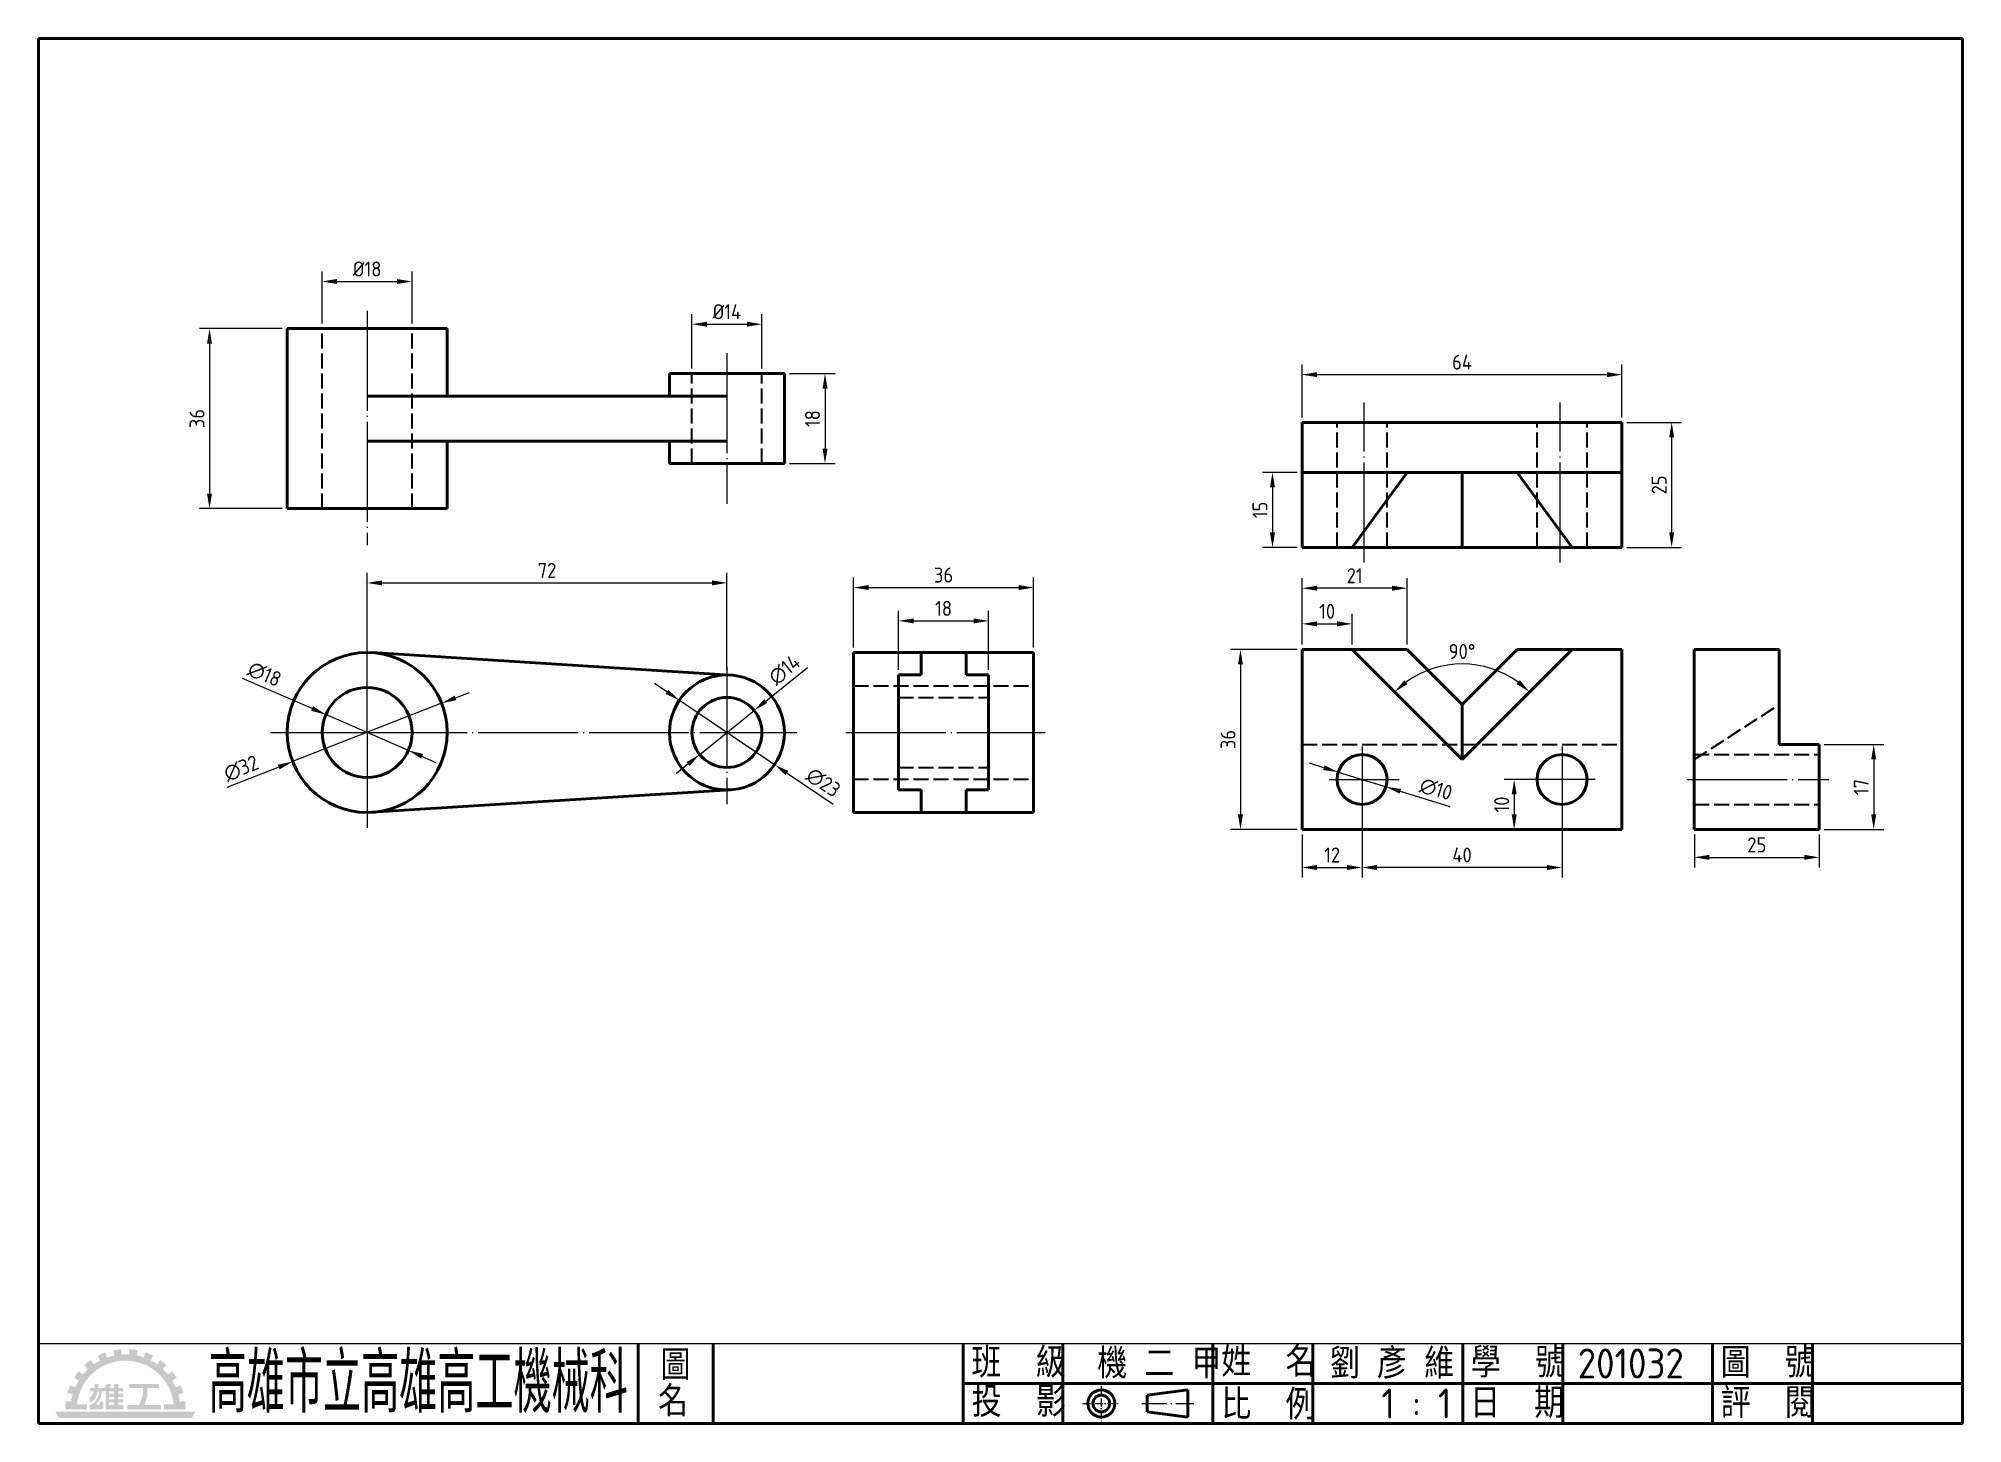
# Model space of a CAD drawing. Extents: x 25 to 410, y 10 to 287.
import ezdxf
from ezdxf.enums import TextEntityAlignment as Align

# ---------------------------------------------------------------- set-up
doc = ezdxf.new("R2010")
doc.units = 0
doc.header["$PDMODE"] = 3
for name, pattern in [('中心線', [22.2, 20, -1, 0.2, -1]), ('中心線5', [6.8, 5, -0.8, 0.2, -0.8]), ('中心線5偏位', [5.1, 2, -0.5, 0.1, -0.5, 2]), ('虛線', [4, 3, -1])]:
    doc.linetypes.add(name, pattern=pattern)
doc.layers.get('0').update_dxf_attribs({"linetype": 'CONTINUOUS'})
doc.layers.get('Defpoints').update_dxf_attribs({"linetype": 'CONTINUOUS'})
for name, color, linetype, lineweight in [('中心線層', 2, '中心線', 18), ('尺度線層', 3, 'CONTINUOUS', 18), ('文字層', 6, 'CONTINUOUS', 18), ('虛線層', 6, '虛線', 35), ('輪廓線層', 7, 'CONTINUOUS', 50)]:
    doc.layers.add(name, color=color, linetype=linetype, lineweight=lineweight)
doc.styles.add('CNS', font='isocp.shx', dxfattribs={"bigfont": 'chineset.shx'})
doc.dimstyles.new('CNS', dxfattribs={"dimscale": 0, "dimtxt": 3, "dimasz": 3, "dimexe": 2, "dimexo": 1, "dimgap": 1, "dimtad": 1, "dimdsep": 46, "dimtxsty": 'CNS', "dimcen": 0, "dimclrt": 1, "dimadec": 0, "dimazin": 0, "dimtfac": 1, "dimtmove": 0, "dimatfit": 3, "dimfxl": 1, "dimtolj": 1, "dimtzin": 0, "dimarcsym": 0})
doc.dimstyles.new('CNS$3', dxfattribs={"dimscale": 0, "dimtxt": 3, "dimasz": 3, "dimexe": 2, "dimexo": 1, "dimgap": 1, "dimtad": 1, "dimdsep": 46, "dimtxsty": 'CNS', "dimcen": 0, "dimclrt": 1, "dimadec": 0, "dimazin": 0, "dimtfac": 1, "dimtmove": 0, "dimatfit": 0, "dimfxl": 1, "dimtolj": 1, "dimtzin": 0, "dimarcsym": 0})

# ---------------------------------------------------------------- blocks, each defined once
blk = doc.blocks.new('*D0')
at = {"layer": 'Defpoints', "color": 0}
for p in [(162.76, 178.12), (90.76, 164.21), (162.76, 159.71)]:
    blk.add_point(p, dxfattribs=at)
at = {"layer": '尺度線層', "color": 0, "lineweight": -2}
for p, q in [((90.76, 165.21), (90.76, 180.12)), ((93.76, 178.12), (159.76, 178.12)), ((162.76, 160.71), (162.76, 180.12))]:
    blk.add_line(p, q, dxfattribs=at)
at = {"layer": '尺度線層', "color": 0}
for points in [[(93.76, 178.62), (93.76, 177.62), (90.76, 178.12)], [(159.76, 178.62), (159.76, 177.62), (162.76, 178.12)]]:
    blk.add_solid(points, dxfattribs=at)
at = {"layer": '尺度線層', "color": 1, "insert": (126.76, 180.62), "char_height": 3, "attachment_point": 5, "style": 'CNS'}
blk.add_mtext('\\A1;72', dxfattribs=at)
blk = doc.blocks.new('*D1')
at = {"layer": 'Defpoints', "color": 0}
for p in [(82.51, 151.79), (99.02, 144.62)]:
    blk.add_point(p, dxfattribs=at)
at = {"layer": '尺度線層', "color": 0, "lineweight": -2}
for p, q in [((79.76, 152.99), (65.85, 159.03)), ((99.02, 144.62), (82.51, 151.79)), ((101.77, 143.43), (104.52, 142.23))]:
    blk.add_line(p, q, dxfattribs=at)
at = {"layer": '尺度線層', "color": 0}
for points in [[(79.96, 153.45), (79.56, 152.53), (82.51, 151.79)], [(101.97, 143.89), (101.57, 142.97), (99.02, 144.62)]]:
    blk.add_solid(points, dxfattribs=at)
at = {"layer": '尺度線層', "color": 1, "insert": (70.24, 159.85), "char_height": 3, "attachment_point": 5, "rotation": 336.526, "style": 'CNS'}
blk.add_mtext('\\A1;∅18', dxfattribs=at)
blk = doc.blocks.new('*D2')
at = {"layer": 'Defpoints', "color": 0}
for p in [(105.66, 154.04), (75.86, 142.38)]:
    blk.add_point(p, dxfattribs=at)
at = {"layer": '尺度線層', "color": 0, "lineweight": -2}
for p, q in [((105.66, 154.04), (75.86, 142.38)), ((108.46, 155.13), (111.25, 156.23)), ((73.07, 141.28), (62.66, 137.21))]:
    blk.add_line(p, q, dxfattribs=at)
at = {"layer": '尺度線層', "color": 0}
for points in [[(108.27, 155.6), (108.64, 154.67), (105.66, 154.04)], [(72.89, 141.75), (73.25, 140.82), (75.86, 142.38)]]:
    blk.add_solid(points, dxfattribs=at)
at = {"layer": '尺度線層', "color": 1, "insert": (65.56, 141.03), "char_height": 3, "attachment_point": 5, "rotation": 21.3795, "style": 'CNS'}
blk.add_mtext('\\A1;∅32', dxfattribs=at)
blk = doc.blocks.new('*D3')
at = {"layer": 'Defpoints', "color": 0}
for p in [(168.21, 152.61), (157.32, 143.81)]:
    blk.add_point(p, dxfattribs=at)
at = {"layer": '尺度線層', "color": 0, "lineweight": -2}
for p, q in [((170.54, 154.5), (178.86, 161.23)), ((157.32, 143.81), (168.21, 152.61)), ((154.99, 141.92), (152.66, 140.03))]:
    blk.add_line(p, q, dxfattribs=at)
at = {"layer": '尺度線層', "color": 0}
for points in [[(170.22, 154.89), (170.85, 154.11), (168.21, 152.61)], [(154.68, 142.31), (155.3, 141.53), (157.32, 143.81)]]:
    blk.add_solid(points, dxfattribs=at)
at = {"layer": '尺度線層', "color": 1, "insert": (174.29, 160.75), "char_height": 3, "attachment_point": 5, "rotation": 38.977, "style": 'CNS'}
blk.add_mtext('\\A1;∅14', dxfattribs=at)
blk = doc.blocks.new('*D4')
at = {"layer": 'Defpoints', "color": 0}
for p in [(153.24, 154.65), (172.29, 141.77)]:
    blk.add_point(p, dxfattribs=at)
at = {"layer": '尺度線層', "color": 0, "lineweight": -2}
for p, q in [((150.75, 156.33), (148.27, 158.01)), ((153.24, 154.65), (172.29, 141.77)), ((174.78, 140.09), (183.99, 133.86))]:
    blk.add_line(p, q, dxfattribs=at)
at = {"layer": '尺度線層', "color": 0}
for points in [[(151.03, 156.74), (150.47, 155.92), (153.24, 154.65)], [(175.06, 140.5), (174.5, 139.67), (172.29, 141.77)]]:
    blk.add_solid(points, dxfattribs=at)
at = {"layer": '尺度線層', "color": 1, "insert": (182.03, 138.2), "char_height": 3, "attachment_point": 5, "rotation": 325.9375, "style": 'CNS'}
blk.add_mtext('\\A1;∅23', dxfattribs=at)
blk = doc.blocks.new('*D5')
at = {"layer": 'Defpoints', "color": 0}
for p in [(74.76, 228.98), (59.22, 192.98), (74.76, 192.98)]:
    blk.add_point(p, dxfattribs=at)
at = {"layer": '尺度線層', "color": 0, "lineweight": -2}
for p, q in [((73.76, 228.98), (57.22, 228.98)), ((59.22, 225.98), (59.22, 195.98)), ((73.76, 192.98), (57.22, 192.98))]:
    blk.add_line(p, q, dxfattribs=at)
at = {"layer": '尺度線層', "color": 0}
for points in [[(58.72, 225.98), (59.72, 225.98), (59.22, 228.98)], [(58.72, 195.98), (59.72, 195.98), (59.22, 192.98)]]:
    blk.add_solid(points, dxfattribs=at)
at = {"layer": '尺度線層', "color": 1, "insert": (56.72, 210.98), "char_height": 3, "attachment_point": 5, "rotation": 90, "style": 'CNS'}
blk.add_mtext('\\A1;36', dxfattribs=at)
blk = doc.blocks.new('*D6')
at = {"layer": 'Defpoints', "color": 0}
for p in [(174.26, 219.98), (174.26, 201.98), (182.39, 201.98)]:
    blk.add_point(p, dxfattribs=at)
at = {"layer": '尺度線層', "color": 0, "lineweight": -2}
for p, q in [((175.26, 219.98), (184.39, 219.98)), ((182.39, 216.98), (182.39, 204.98)), ((175.26, 201.98), (184.39, 201.98))]:
    blk.add_line(p, q, dxfattribs=at)
at = {"layer": '尺度線層', "color": 0}
for points in [[(181.89, 216.98), (182.89, 216.98), (182.39, 219.98)], [(181.89, 204.98), (182.89, 204.98), (182.39, 201.98)]]:
    blk.add_solid(points, dxfattribs=at)
at = {"layer": '尺度線層', "color": 1, "insert": (179.89, 210.98), "char_height": 3, "attachment_point": 5, "rotation": 90, "style": 'CNS'}
blk.add_mtext('\\A1;18', dxfattribs=at)
blk = doc.blocks.new('*D7')
at = {"layer": 'Defpoints', "color": 0}
for p in [(99.76, 238.4), (81.76, 228.98), (99.76, 228.98)]:
    blk.add_point(p, dxfattribs=at)
at = {"layer": '尺度線層', "color": 0, "lineweight": -2}
for p, q in [((81.76, 229.98), (81.76, 240.4)), ((99.76, 229.98), (99.76, 240.4)), ((84.76, 238.4), (96.76, 238.4))]:
    blk.add_line(p, q, dxfattribs=at)
at = {"layer": '尺度線層', "color": 0}
for points in [[(84.76, 238.9), (84.76, 237.9), (81.76, 238.4)], [(96.76, 238.9), (96.76, 237.9), (99.76, 238.4)]]:
    blk.add_solid(points, dxfattribs=at)
at = {"layer": '尺度線層', "color": 1, "insert": (90.76, 240.9), "char_height": 3, "attachment_point": 5, "style": 'CNS'}
blk.add_mtext('\\A1;%%C18', dxfattribs=at)
blk = doc.blocks.new('*D8')
at = {"layer": 'Defpoints', "color": 0}
for p in [(169.76, 229.86), (155.76, 219.98), (169.76, 219.98)]:
    blk.add_point(p, dxfattribs=at)
at = {"layer": '尺度線層', "color": 0, "lineweight": -2}
for p, q in [((155.76, 220.98), (155.76, 231.86)), ((169.76, 220.98), (169.76, 231.86)), ((158.76, 229.86), (166.76, 229.86))]:
    blk.add_line(p, q, dxfattribs=at)
at = {"layer": '尺度線層', "color": 0}
for points in [[(158.76, 230.36), (158.76, 229.36), (155.76, 229.86)], [(166.76, 230.36), (166.76, 229.36), (169.76, 229.86)]]:
    blk.add_solid(points, dxfattribs=at)
at = {"layer": '尺度線層', "color": 1, "insert": (162.76, 232.36), "char_height": 3, "attachment_point": 5, "style": 'CNS'}
blk.add_mtext('\\A1;%%C14', dxfattribs=at)
blk = doc.blocks.new('*D9')
at = {"layer": 'Defpoints', "color": 0}
for p in [(224.11, 177.19), (188.11, 164.21), (224.11, 164.21)]:
    blk.add_point(p, dxfattribs=at)
at = {"layer": '尺度線層', "color": 0, "lineweight": -2}
for p, q in [((188.11, 165.21), (188.11, 179.19)), ((191.11, 177.19), (221.11, 177.19)), ((224.11, 165.21), (224.11, 179.19))]:
    blk.add_line(p, q, dxfattribs=at)
at = {"layer": '尺度線層', "color": 0}
for points in [[(191.11, 177.69), (191.11, 176.69), (188.11, 177.19)], [(221.11, 177.69), (221.11, 176.69), (224.11, 177.19)]]:
    blk.add_solid(points, dxfattribs=at)
at = {"layer": '尺度線層', "color": 1, "insert": (206.11, 179.69), "char_height": 3, "attachment_point": 5, "style": 'CNS'}
blk.add_mtext('\\A1;36', dxfattribs=at)
blk = doc.blocks.new('*D10')
at = {"layer": 'Defpoints', "color": 0}
for p in [(215.11, 170.52), (197.11, 159.71), (215.11, 159.71)]:
    blk.add_point(p, dxfattribs=at)
at = {"layer": '尺度線層', "color": 0, "lineweight": -2}
for p, q in [((197.11, 160.71), (197.11, 172.52)), ((200.11, 170.52), (212.11, 170.52)), ((215.11, 160.71), (215.11, 172.52))]:
    blk.add_line(p, q, dxfattribs=at)
at = {"layer": '尺度線層', "color": 0}
for points in [[(200.11, 171.02), (200.11, 170.02), (197.11, 170.52)], [(212.11, 171.02), (212.11, 170.02), (215.11, 170.52)]]:
    blk.add_solid(points, dxfattribs=at)
at = {"layer": '尺度線層', "color": 1, "insert": (206.11, 173.02), "char_height": 3, "attachment_point": 5, "style": 'CNS'}
blk.add_mtext('\\A1;18', dxfattribs=at)
blk = doc.blocks.new('*D11')
at = {"layer": 'Defpoints', "color": 0}
for p in [(356.34, 128.8), (381.34, 128.8), (381.34, 123.23)]:
    blk.add_point(p, dxfattribs=at)
at = {"layer": '尺度線層', "color": 0, "lineweight": -2}
for p, q in [((356.34, 127.8), (356.34, 121.23)), ((381.34, 127.8), (381.34, 121.23)), ((359.34, 123.23), (378.34, 123.23))]:
    blk.add_line(p, q, dxfattribs=at)
at = {"layer": '尺度線層', "color": 0}
for points in [[(359.34, 123.73), (359.34, 122.73), (356.34, 123.23)], [(378.34, 123.73), (378.34, 122.73), (381.34, 123.23)]]:
    blk.add_solid(points, dxfattribs=at)
at = {"layer": '尺度線層', "color": 1, "insert": (368.84, 125.73), "char_height": 3, "attachment_point": 5, "style": 'CNS'}
blk.add_mtext('\\A1;25', dxfattribs=at)
blk = doc.blocks.new('*D12')
at = {"layer": 'Defpoints', "color": 0}
for p in [(381.34, 145.8), (381.34, 128.8), (392.23, 128.8)]:
    blk.add_point(p, dxfattribs=at)
at = {"layer": '尺度線層', "color": 0, "lineweight": -2}
for p, q in [((382.34, 145.8), (394.23, 145.8)), ((392.23, 142.8), (392.23, 131.8)), ((382.34, 128.8), (394.23, 128.8))]:
    blk.add_line(p, q, dxfattribs=at)
at = {"layer": '尺度線層', "color": 0}
for points in [[(391.73, 142.8), (392.73, 142.8), (392.23, 145.8)], [(391.73, 131.8), (392.73, 131.8), (392.23, 128.8)]]:
    blk.add_solid(points, dxfattribs=at)
at = {"layer": '尺度線層', "color": 1, "insert": (389.73, 137.3), "char_height": 3, "attachment_point": 5, "rotation": 90, "style": 'CNS'}
blk.add_mtext('\\A1;17', dxfattribs=at)
blk = doc.blocks.new('*D14')
at = {"layer": 'Defpoints', "color": 0}
for p in [(285.08, 140.28), (294.64, 137.33)]:
    blk.add_point(p, dxfattribs=at)
at = {"layer": '尺度線層', "color": 0, "lineweight": -2}
for p, q in [((282.22, 141.16), (279.35, 142.04)), ((285.08, 140.28), (294.64, 137.33)), ((297.5, 136.44), (307.44, 133.37))]:
    blk.add_line(p, q, dxfattribs=at)
at = {"layer": '尺度線層', "color": 0}
for points in [[(282.36, 141.64), (282.07, 140.68), (285.08, 140.28)], [(297.65, 136.92), (297.36, 135.96), (294.64, 137.33)]]:
    blk.add_solid(points, dxfattribs=at)
at = {"layer": '尺度線層', "color": 1, "insert": (304.64, 136.85), "char_height": 3, "attachment_point": 5, "rotation": 342.8504, "style": 'CNS'}
blk.add_mtext('\\A1;∅10', dxfattribs=at)
blk = doc.blocks.new('*D16')
at = {"layer": 'Defpoints', "color": 0}
for p in [(287.86, 169.93), (277.86, 164.8), (287.86, 164.8)]:
    blk.add_point(p, dxfattribs=at)
at = {"layer": '尺度線層', "color": 0, "lineweight": -2}
for p, q in [((277.86, 165.8), (277.86, 171.93)), ((280.86, 169.93), (284.86, 169.93)), ((287.86, 165.8), (287.86, 171.93))]:
    blk.add_line(p, q, dxfattribs=at)
at = {"layer": '尺度線層', "color": 0}
for points in [[(280.86, 170.43), (280.86, 169.43), (277.86, 169.93)], [(284.86, 170.43), (284.86, 169.43), (287.86, 169.93)]]:
    blk.add_solid(points, dxfattribs=at)
at = {"layer": '尺度線層', "color": 1, "insert": (282.86, 172.43), "char_height": 3, "attachment_point": 5, "style": 'CNS'}
blk.add_mtext('\\A1;10', dxfattribs=at)
blk = doc.blocks.new('*D17')
at = {"layer": 'Defpoints', "color": 0}
for p in [(277.86, 177.06), (277.86, 164.8), (298.86, 164.8)]:
    blk.add_point(p, dxfattribs=at)
at = {"layer": '尺度線層', "color": 0, "lineweight": -2}
for p, q in [((277.86, 165.8), (277.86, 179.06)), ((298.86, 165.8), (298.86, 179.06)), ((295.86, 177.06), (280.86, 177.06))]:
    blk.add_line(p, q, dxfattribs=at)
at = {"layer": '尺度線層', "color": 0}
for points in [[(280.86, 177.56), (280.86, 176.56), (277.86, 177.06)], [(295.86, 177.56), (295.86, 176.56), (298.86, 177.06)]]:
    blk.add_solid(points, dxfattribs=at)
at = {"layer": '尺度線層', "color": 1, "insert": (288.36, 179.56), "char_height": 3, "attachment_point": 5, "style": 'CNS'}
blk.add_mtext('\\A1;21', dxfattribs=at)
blk = doc.blocks.new('*D18')
at = {"layer": 'Defpoints', "color": 0}
for p in [(277.86, 164.8), (265.52, 128.8), (277.86, 128.8)]:
    blk.add_point(p, dxfattribs=at)
at = {"layer": '尺度線層', "color": 0, "lineweight": -2}
for p, q in [((276.86, 164.8), (263.52, 164.8)), ((265.52, 161.8), (265.52, 131.8)), ((276.86, 128.8), (263.52, 128.8))]:
    blk.add_line(p, q, dxfattribs=at)
at = {"layer": '尺度線層', "color": 0}
for points in [[(265.02, 161.8), (266.02, 161.8), (265.52, 164.8)], [(265.02, 131.8), (266.02, 131.8), (265.52, 128.8)]]:
    blk.add_solid(points, dxfattribs=at)
at = {"layer": '尺度線層', "color": 1, "insert": (263.02, 146.8), "char_height": 3, "attachment_point": 5, "rotation": 90, "style": 'CNS'}
blk.add_mtext('\\A1;36', dxfattribs=at)
blk = doc.blocks.new('*D19')
at = {"layer": 'Defpoints', "color": 0}
for p in [(277.86, 200.21), (271.92, 185.21), (277.86, 185.21)]:
    blk.add_point(p, dxfattribs=at)
at = {"layer": '尺度線層', "color": 0, "lineweight": -2}
for p, q in [((276.86, 200.21), (269.92, 200.21)), ((271.92, 197.21), (271.92, 188.21)), ((276.86, 185.21), (269.92, 185.21))]:
    blk.add_line(p, q, dxfattribs=at)
at = {"layer": '尺度線層', "color": 0}
for points in [[(271.42, 197.21), (272.42, 197.21), (271.92, 200.21)], [(271.42, 188.21), (272.42, 188.21), (271.92, 185.21)]]:
    blk.add_solid(points, dxfattribs=at)
at = {"layer": '尺度線層', "color": 1, "insert": (269.42, 192.71), "char_height": 3, "attachment_point": 5, "rotation": 90, "style": 'CNS'}
blk.add_mtext('\\A1;15', dxfattribs=at)
blk = doc.blocks.new('*D22')
at = {"layer": 'Defpoints', "color": 0}
for p in [(341.86, 210.21), (341.86, 185.21), (351.8, 185.21)]:
    blk.add_point(p, dxfattribs=at)
at = {"layer": '尺度線層', "color": 0, "lineweight": -2}
for p, q in [((342.86, 210.21), (353.8, 210.21)), ((351.8, 207.21), (351.8, 188.21)), ((342.86, 185.21), (353.8, 185.21))]:
    blk.add_line(p, q, dxfattribs=at)
at = {"layer": '尺度線層', "color": 0}
for points in [[(351.3, 207.21), (352.3, 207.21), (351.8, 210.21)], [(351.3, 188.21), (352.3, 188.21), (351.8, 185.21)]]:
    blk.add_solid(points, dxfattribs=at)
at = {"layer": '尺度線層', "color": 1, "insert": (349.3, 197.71), "char_height": 3, "attachment_point": 5, "rotation": 90, "style": 'CNS'}
blk.add_mtext('\\A1;25', dxfattribs=at)
blk = doc.blocks.new('*D23')
at = {"layer": 'Defpoints', "color": 0}
for p in [(341.86, 219.77), (277.86, 210.21), (341.86, 210.21)]:
    blk.add_point(p, dxfattribs=at)
at = {"layer": '尺度線層', "color": 0, "lineweight": -2}
for p, q in [((277.86, 211.21), (277.86, 221.77)), ((280.86, 219.77), (338.86, 219.77)), ((341.86, 211.21), (341.86, 221.77))]:
    blk.add_line(p, q, dxfattribs=at)
at = {"layer": '尺度線層', "color": 0}
for points in [[(280.86, 220.27), (280.86, 219.27), (277.86, 219.77)], [(338.86, 220.27), (338.86, 219.27), (341.86, 219.77)]]:
    blk.add_solid(points, dxfattribs=at)
at = {"layer": '尺度線層', "color": 1, "insert": (309.86, 222.27), "char_height": 3, "attachment_point": 5, "style": 'CNS'}
blk.add_mtext('\\A1;64', dxfattribs=at)
blk = doc.blocks.new('*D24')
at = {"layer": 'Defpoints', "color": 0}
for p in [(289.86, 133.8), (277.86, 128.8), (289.86, 121.2)]:
    blk.add_point(p, dxfattribs=at)
at = {"layer": '尺度線層', "color": 0, "lineweight": -2}
for p, q in [((289.86, 132.8), (289.86, 119.2)), ((277.86, 127.8), (277.86, 119.2)), ((280.86, 121.2), (286.86, 121.2))]:
    blk.add_line(p, q, dxfattribs=at)
at = {"layer": '尺度線層', "color": 0}
for points in [[(280.86, 121.7), (280.86, 120.7), (277.86, 121.2)], [(286.86, 121.7), (286.86, 120.7), (289.86, 121.2)]]:
    blk.add_solid(points, dxfattribs=at)
at = {"layer": '尺度線層', "color": 1, "insert": (283.86, 123.7), "char_height": 3, "attachment_point": 5, "style": 'CNS'}
blk.add_mtext('\\A1;12', dxfattribs=at)
blk = doc.blocks.new('*D25')
at = {"layer": 'Defpoints', "color": 0}
for p in [(289.86, 133.8), (329.86, 133.8), (289.86, 121.2)]:
    blk.add_point(p, dxfattribs=at)
at = {"layer": '尺度線層', "color": 0, "lineweight": -2}
for p, q in [((289.86, 132.8), (289.86, 119.2)), ((329.86, 132.8), (329.86, 119.2)), ((326.86, 121.2), (292.86, 121.2))]:
    blk.add_line(p, q, dxfattribs=at)
at = {"layer": '尺度線層', "color": 0}
for points in [[(292.86, 121.7), (292.86, 120.7), (289.86, 121.2)], [(326.86, 121.7), (326.86, 120.7), (329.86, 121.2)]]:
    blk.add_solid(points, dxfattribs=at)
at = {"layer": '尺度線層', "color": 1, "insert": (309.86, 123.7), "char_height": 3, "attachment_point": 5, "style": 'CNS'}
blk.add_mtext('\\A1;40', dxfattribs=at)
blk = doc.blocks.new('*D26')
at = {"layer": 'Defpoints', "color": 0}
for p in [(324.86, 138.8), (320.29, 128.8), (329.86, 128.8)]:
    blk.add_point(p, dxfattribs=at)
at = {"layer": '尺度線層', "color": 0, "lineweight": -2}
for p, q in [((323.86, 138.8), (318.29, 138.8)), ((320.29, 135.8), (320.29, 131.8)), ((328.86, 128.8), (318.29, 128.8))]:
    blk.add_line(p, q, dxfattribs=at)
at = {"layer": '尺度線層', "color": 0}
for points in [[(319.79, 135.8), (320.79, 135.8), (320.29, 138.8)], [(319.79, 131.8), (320.79, 131.8), (320.29, 128.8)]]:
    blk.add_solid(points, dxfattribs=at)
at = {"layer": '尺度線層', "color": 1, "insert": (317.79, 133.8), "char_height": 3, "attachment_point": 5, "rotation": 90, "style": 'CNS'}
blk.add_mtext('\\A1;10', dxfattribs=at)
blk = doc.blocks.new('*D27')
at = {"layer": 'Defpoints', "color": 0}
for p in [(287.86, 164.8), (331.86, 164.8), (314.81, 161.26), (309.86, 142.8), (309.86, 142.8)]:
    blk.add_point(p, dxfattribs=at)
at = {"layer": '尺度線層', "color": 0, "lineweight": -2}
blk.add_arc((309.86, 142.8), 19.11, 54.004, 125.996, dxfattribs=at)
at = {"layer": '尺度線層', "color": 0}
for points in [[(298.95, 157.88), (298.3, 158.64), (296.35, 156.31)], [(321.42, 158.64), (320.77, 157.88), (323.37, 156.31)]]:
    blk.add_solid(points, dxfattribs=at)
at = {"layer": '尺度線層', "color": 1, "insert": (309.86, 164.41), "char_height": 3, "attachment_point": 5, "style": 'CNS'}
blk.add_mtext('\\A1;90°', dxfattribs=at)

msp = doc.modelspace()

# ---------------------------------------------------------------- hatches: boundary and pattern name
at = {"layer": '文字層'}
h = msp.add_hatch(color=256, dxfattribs=at)
h.paths.add_polyline_path([(47.444, 22.616), (47.93, 23.553, 0.034161), (46.423, 24.208), (46.069, 23.213, 0.034161), (44.626, 23.617), (44.841, 24.651, 0.034161), (43.213, 24.875), (43.141, 23.821, 0.034161), (41.642, 23.821), (41.57, 24.875, 0.034161), (39.942, 24.651), (40.157, 23.617, 0.034161), (38.714, 23.213), (38.36, 24.208, 0.034161), (36.853, 23.553), (37.339, 22.616, 0.034161), (36.058, 21.837), (35.449, 22.699, 0.034161), (34.174, 21.663), (34.895, 20.891, 0.034161), (33.872, 19.795), (33.053, 20.462, 0.034161), (32.105, 19.119), (33.008, 18.571, 0.034161), (32.318, 17.24), (31.35, 17.661, 0.034161), (30.799, 16.112), (31.816, 15.827, 0.034161), (31.511, 14.36), (30.465, 14.504, 0.034161), (30.353, 12.864), (32.676, 12.864), (34.725, 12.864), (34.725, 13.815), (32.723, 13.815, -0.906522), (52.06, 13.815), (50.058, 13.815), (50.058, 12.864), (52.107, 12.864), (54.43, 12.864, 0.034161), (54.318, 14.504), (53.271, 14.36, 0.034161), (52.966, 15.827), (53.983, 16.112, 0.034161), (53.433, 17.661), (52.465, 17.24, 0.034161), (51.775, 18.571), (52.677, 19.119, 0.034161), (51.73, 20.462), (50.911, 19.795, 0.034161), (49.887, 20.891), (50.608, 21.663, 0.034161), (49.334, 22.699), (48.725, 21.837, 0.034161)])
h.paths.add_polyline_path([(56.436, 12.4), (28.347, 12.4), (29.086, 11.133), (55.697, 11.133)])
h.paths.add_polyline_path([(46.772, 16.976, -0.4324623), (46.877, 17.088), (49.129, 17.088), (49.129, 17.933), (43.173, 17.933), (43.173, 17.088), (45.816, 17.088, -0.4062896), (45.922, 16.986, -0.1355675), (45.125, 13.763, -0.2710986), (45.033, 13.709), (42.771, 13.709), (42.771, 12.864), (49.53, 12.864), (49.53, 13.709), (46.349, 13.709, -0.534383), (46.251, 13.855, 0.1140408)], flags=17)
edge = h.paths.add_edge_path(flags=17)
edge.add_line((42.011, 17.088), (40.955, 17.088))
edge.add_line((40.955, 17.088), (40.955, 17.933))
edge.add_line((40.955, 17.933), (40.11, 17.933))
edge.add_line((40.11, 17.933), (40.11, 17.088))
edge.add_line((40.11, 17.088), (39.187, 17.088))
edge.add_arc((36.665, 18.427), 2.855, 332.04919, 350.04876)
edge.add_line((39.477, 17.933), (38.632, 17.933))
edge.add_arc((37.652, 17.916), 0.98, -69.28167, 0.98538, ccw=False)
edge.add_line((37.999, 17), (37.998, 17.088))
edge.add_line((37.998, 17.088), (36.943, 17.088))
edge.add_spline(control_points=[(36.943, 17.088), (36.943, 17.089), (36.958, 17.371), (36.968, 17.652), (36.971, 17.933)], knot_values=[0, 0, 0, 0, 0.0095957, 4.0021691, 4.0021691, 4.0021691, 4.0021691], degree=3, periodic=0)
edge.add_line((36.971, 17.933), (36.204, 17.933))
edge.add_spline(control_points=[(36.204, 17.933), (36.213, 17.666), (36.243, 17.394), (36.228, 17.128)], knot_values=[0, 0, 0, 0, 3.8001495, 3.8001495, 3.8001495, 3.8001495], degree=3, periodic=0)
edge.add_arc((36.185, 17.131), 0.0422, -90, 0.98697, ccw=False)
edge.add_line((36.185, 17.088), (35.253, 17.088))
edge.add_line((35.253, 17.088), (35.253, 16.408))
edge.add_line((35.253, 16.408), (36.057, 16.408))
edge.add_spline(control_points=[(36.057, 16.408), (36.078, 16.332), (35.96, 16.031), (35.732, 15.602), (35.417, 15.324), (35.253, 15.249)], knot_values=[7.3300886, 7.3300886, 7.3300886, 7.3300886, 8.5708359, 11.5701734, 14.1242576, 14.1242576, 14.1242576, 14.1242576], degree=3, periodic=0)
edge.add_line((35.253, 15.249), (35.253, 14.178))
edge.add_spline(control_points=[(35.253, 14.178), (35.487, 14.263), (36.028, 14.577), (36.54, 15.345), (36.803, 16.009), (36.869, 16.352), (36.878, 16.408)], knot_values=[7.2349194, 7.2349194, 7.2349194, 7.2349194, 10.7683339, 15.8632474, 20.0182649, 20.8272028, 20.8272028, 20.8272028, 20.8272028], degree=3, periodic=0)
edge.add_line((36.878, 16.408), (37.154, 16.394))
edge.add_spline(control_points=[(37.154, 16.394), (37.133, 16.054), (36.941, 15.401), (36.475, 14.575), (35.975, 13.884), (35.463, 13.712), (35.253, 13.709)], knot_values=[0, 0, 0, 0, 4.8346594, 9.4113524, 13.5713852, 16.5633311, 16.5633311, 16.5633311, 16.5633311], degree=3, periodic=0)
edge.add_line((35.253, 13.709), (35.253, 12.864))
edge.add_line((35.253, 12.864), (37.998, 12.864))
edge.add_line((37.998, 12.864), (37.998, 14.387))
edge.add_line((37.998, 14.387), (37.389, 14.387))
edge.add_arc((37.389, 14.303), 0.0845, 90, 183.95095)
edge.add_arc((36.676, 14.253), 0.63, -55.81642, 3.95095, ccw=False)
edge.add_line((37.03, 13.732), (36.7, 13.732))
edge.add_arc((36.7, 13.817), 0.0845, 142.65089, 270, ccw=False)
edge.add_spline(control_points=[(36.633, 13.868), (36.798, 14.085), (37.112, 14.583), (37.548, 15.41), (37.643, 16.069), (37.668, 16.408)], knot_values=[0, 0, 0, 0, 3.8826483, 8.339679, 13.167216, 13.167216, 13.167216, 13.167216], degree=3, periodic=0)
edge.add_line((37.668, 16.408), (38.003, 16.408))
edge.add_arc((37.725, 18.151), 1.765, 279.05865, 293.21741)
edge.add_line((38.421, 16.529), (38.421, 12.864))
edge.add_line((38.421, 12.864), (42.011, 12.864))
edge.add_line((42.011, 12.864), (42.011, 13.709))
edge.add_line((42.011, 13.709), (40.955, 13.709))
edge.add_line((40.955, 13.709), (40.955, 14.202))
edge.add_line((40.955, 14.202), (42.011, 14.202))
edge.add_line((42.011, 14.202), (42.011, 14.836))
edge.add_line((42.011, 14.836), (40.955, 14.836))
edge.add_line((40.955, 14.836), (40.955, 15.328))
edge.add_line((40.955, 15.328), (42.011, 15.328))
edge.add_line((42.011, 15.328), (42.011, 15.962))
edge.add_line((42.011, 15.962), (40.955, 15.962))
edge.add_line((40.955, 15.962), (40.955, 16.455))
edge.add_line((40.955, 16.455), (42.011, 16.455))
edge.add_line((42.011, 16.455), (42.011, 17.088))
h.paths.add_polyline_path([(40.11, 16.455), (40.11, 15.962), (39.097, 15.962), (39.097, 16.455)], flags=16)
h.paths.add_polyline_path([(40.11, 15.328), (40.11, 14.836), (39.097, 14.836), (39.097, 15.328)], flags=16)
h.paths.add_polyline_path([(40.11, 14.202), (40.11, 13.709), (39.097, 13.709), (39.097, 14.202)], flags=16)

# ---------------------------------------------------------------- linework, layer by layer
msp.add_line((25, 26), (410, 26))
at = {"layer": '中心線層'}
for p, q in [((90.764, 232.549), (90.764, 185.637)), ((162.764, 224.038), (162.764, 193.94)), ((290.241, 182.203), (290.241, 214.18)), ((329.479, 182.203), (329.479, 214.18)), ((90.764, 148.209), (90.764, 166.844)), ((162.764, 161.341), (162.764, 133.853)), ((71.446, 148.209), (90.764, 148.209)), ((90.764, 148.209), (162.764, 148.209)), ((90.764, 148.209), (90.764, 129.132)), ((162.764, 148.209), (176.714, 148.209)), ((186.548, 148.209), (226.469, 148.209)), ((289.86, 145.395), (289.86, 131.404)), ((329.86, 145.395), (329.86, 131.404)), ((283.241, 138.801), (297.24, 138.801)), ((336.479, 138.801), (322.48, 138.801)), ((354.907, 138.801), (383.221, 138.801))]:
    msp.add_line(p, q, dxfattribs=at)
at = {"layer": '中心線層', "linetype": '中心線5偏位', "ltscale": 0.8}
for p, q in [((237.67, 17.52), (237.67, 10.434)), ((233.925, 14), (241.256, 14))]:
    msp.add_line(p, q, dxfattribs=at)
at = {"layer": '中心線層', "linetype": '中心線5'}
msp.add_line((245.756, 14), (256.208, 14), dxfattribs=at)
at = {"layer": '虛線層'}
for p, q in [((81.764, 192.979), (81.764, 228.979)), ((99.764, 192.979), (99.764, 228.979)), ((155.764, 201.979), (155.764, 219.979)), ((169.764, 201.979), (169.764, 219.979)), ((284.86, 185.214), (284.86, 210.214)), ((294.86, 185.214), (294.86, 210.214)), ((324.86, 185.214), (324.86, 210.214)), ((334.86, 185.214), (334.86, 210.214)), ((188.111, 157.526), (224.111, 157.526)), ((197.111, 155.209), (215.111, 155.209)), ((356.336, 142.801), (373.336, 153.801)), ((277.86, 145.801), (341.86, 145.801)), ((356.336, 143.801), (381.336, 143.801)), ((188.111, 138.891), (224.111, 138.891)), ((188.111, 138.891), (224.111, 138.891)), ((197.111, 141.209), (215.111, 141.209)), ((197.111, 141.209), (215.111, 141.209)), ((356.336, 133.801), (381.336, 133.801))]:
    msp.add_line(p, q, dxfattribs=at)
at = {"layer": '輪廓線層', "color": 5}
for p, q in [((410, 287), (25, 287)), ((25, 287), (25, 10)), ((410, 10), (410, 287)), ((25, 10), (410, 10))]:
    msp.add_line(p, q, dxfattribs=at)
at = {"layer": '輪廓線層'}
for p, q in [((74.764, 192.979), (74.764, 228.979)), ((74.764, 228.979), (106.764, 228.979)), ((106.764, 228.979), (106.764, 215.479)), ((174.264, 219.979), (151.264, 219.979)), ((151.264, 219.979), (151.264, 215.479)), ((174.264, 210.979), (174.264, 219.979)), ((174.264, 219.979), (174.264, 201.979)), ((106.764, 215.479), (90.764, 215.479)), ((106.764, 215.479), (151.264, 215.479)), ((151.264, 215.479), (162.764, 215.479)), ((277.86, 185.214), (277.86, 210.214)), ((277.86, 210.214), (341.86, 210.214)), ((341.86, 210.214), (341.86, 185.214)), ((106.764, 206.479), (90.764, 206.479)), ((106.764, 192.979), (106.764, 206.479)), ((106.764, 206.479), (151.264, 206.479)), ((151.264, 201.979), (151.264, 206.479)), ((151.264, 206.479), (162.764, 206.479)), ((174.264, 201.979), (151.264, 201.979)), ((277.86, 200.214), (277.86, 185.214)), ((277.86, 200.214), (298.86, 200.214)), ((277.86, 200.214), (341.86, 200.214)), ((298.86, 200.214), (287.86, 185.214)), ((309.86, 185.214), (309.86, 200.214)), ((341.86, 200.214), (320.86, 200.214)), ((320.86, 200.214), (331.86, 185.214)), ((74.764, 192.979), (106.764, 192.979)), ((277.86, 185.214), (287.86, 185.214)), ((287.86, 185.214), (331.86, 185.214)), ((341.86, 185.214), (331.86, 185.214)), ((91.764, 164.177), (163.482, 159.686)), ((188.111, 132.209), (188.111, 164.209)), ((188.111, 164.209), (224.111, 164.209)), ((188.111, 164.209), (197.111, 164.209)), ((188.111, 164.209), (201.611, 164.209)), ((201.611, 164.209), (201.611, 159.709)), ((224.111, 164.209), (210.611, 164.209)), ((210.611, 164.209), (210.611, 159.709)), ((224.111, 164.209), (224.111, 132.209)), ((277.86, 164.801), (298.86, 164.801)), ((277.86, 164.801), (277.86, 128.801)), ((277.86, 164.801), (289.86, 164.801)), ((277.86, 164.801), (287.86, 164.801)), ((277.86, 164.801), (287.86, 164.801)), ((277.86, 164.801), (287.86, 164.801)), ((287.86, 164.801), (309.86, 142.801)), ((298.86, 164.801), (309.86, 153.801)), ((320.86, 164.801), (309.86, 153.801)), ((331.86, 164.801), (309.86, 142.801)), ((320.86, 164.801), (341.86, 164.801)), ((341.86, 164.801), (331.86, 164.801)), ((341.86, 164.801), (341.86, 128.801)), ((373.336, 164.801), (356.336, 164.801)), ((356.336, 164.801), (356.336, 128.801)), ((373.336, 145.801), (373.336, 164.801)), ((201.611, 159.709), (197.111, 159.709)), ((197.111, 159.709), (197.111, 148.209)), ((210.611, 159.709), (215.111, 159.709)), ((215.111, 159.709), (215.111, 148.209)), ((309.86, 142.801), (309.86, 153.801)), ((197.111, 136.709), (197.111, 148.209)), ((215.111, 136.709), (215.111, 148.209)), ((277.86, 128.801), (277.86, 145.801)), ((381.336, 145.801), (373.336, 145.801)), ((381.336, 128.801), (381.336, 145.801)), ((91.764, 132.24), (163.482, 136.731)), ((201.611, 136.709), (197.111, 136.709)), ((201.611, 132.209), (201.611, 136.709)), ((210.611, 132.209), (210.611, 136.709)), ((210.611, 136.709), (215.111, 136.709)), ((188.111, 132.209), (224.111, 132.209)), ((341.86, 128.801), (277.86, 128.801)), ((277.86, 128.801), (289.86, 128.801)), ((341.86, 128.801), (329.86, 128.801)), ((356.336, 128.801), (381.336, 128.801)), ((246.862, 15.673), (254.99, 16.709)), ((246.862, 15.673), (246.862, 12.327)), ((254.99, 16.709), (254.99, 11.291)), ((246.862, 12.327), (254.99, 11.291))]:
    msp.add_line(p, q, dxfattribs=at)
at = {"layer": '輪廓線層', "color": 4}
for p, q in [((145, 10), (145, 26)), ((160, 10), (160, 26)), ((210, 10), (210, 26)), ((230, 10), (230, 26)), ((260, 10), (260, 26)), ((280, 10), (280, 26)), ((310, 10), (310, 26)), ((330, 10), (330, 26)), ((360, 10), (360, 26)), ((380, 10), (380, 26)), ((210, 18), (410, 18))]:
    msp.add_line(p, q, dxfattribs=at)
at = {"layer": '輪廓線層'}
for centre, radius in [((90.764, 148.209), 16), ((162.764, 148.209), 11.5), ((90.764, 148.209), 9), ((162.764, 148.209), 7), ((289.86, 138.801), 5), ((329.86, 138.801), 5), ((237.67, 14), 2.709), ((237.67, 14), 1.673)]:
    msp.add_circle(centre, radius, dxfattribs=at)

# ---------------------------------------------------------------- texts
at = {"layer": '文字層', "style": 'CNS', "width": 0.63661}
msp.add_text('高雄市立高雄高工機械科', height=12, dxfattribs=at).set_placement((59.063, 12.133), (142.937, 12.133), align=Align.FIT)
at = {"layer": '文字層', "style": 'CNS'}
for s, p in [('圖', (149.477, 18.674)), ('班  級', (211.66, 19.175)), ('  機 二 甲', (230, 19)), ('姓  名', (261.674, 19.359)), (' 劉 彥 維', (280, 19)), ('學  號', (311.613, 19.188)), ('201032', (333, 19)), ('圖  號', (361.589, 19.177)), ('名', (148.974, 11.447)), ('投  影', (211.727, 11.323)), ('比  例', (261.676, 10.825)), ('    1 : 1', (280, 11)), ('日  期', (311.444, 11.107)), ('評  閱', (361.602, 11.103))]:
    msp.add_text(s, height=6, dxfattribs=at).set_placement(p)

# ---------------------------------------------------------------- dimensions: what is measured, and where the dimension line sits
at = {"layer": '尺度線層'}
for base, p1, p2, picture, middle in [((99.764, 238.403), (81.764, 228.979), (99.764, 228.979), '*D7', (90.764, 240.903)), ((169.764, 229.86), (155.764, 219.979), (169.764, 219.979), '*D8', (162.764, 232.36))]:
    dim = msp.add_linear_dim(base=base, p1=p1, p2=p2, text='%%C<>', dimstyle='CNS', override={"dimscale": 1}, dxfattribs=at)
    dim.commit()
    dim.dimension.update_dxf_attribs({"geometry": picture, "text_midpoint": middle})
for base, p1, p2, picture, middle in [((59.224, 192.979), (74.764, 228.979), (74.764, 192.979), '*D5', (56.724, 210.979)), ((182.39, 201.979), (174.264, 219.979), (174.264, 201.979), '*D6', (179.89, 210.979)), ((351.798, 185.214), (341.86, 210.214), (341.86, 185.214), '*D22', (349.298, 197.714)), ((271.918, 185.214), (277.86, 200.214), (277.86, 185.214), '*D19', (269.418, 192.714)), ((265.521, 128.801), (277.86, 164.801), (277.86, 128.801), '*D18', (263.021, 146.801)), ((392.23, 128.801), (381.336, 145.801), (381.336, 128.801), '*D12', (389.73, 137.301)), ((320.292, 128.801), (324.86, 138.801), (329.86, 128.801), '*D26', (317.792, 133.801))]:
    dim = msp.add_linear_dim(base=base, p1=p1, p2=p2, angle=90, dimstyle='CNS', override={"dimscale": 1}, dxfattribs=at)
    dim.commit()
    dim.dimension.update_dxf_attribs({"geometry": picture, "text_midpoint": middle})
for base, p1, p2, picture, middle in [((341.86, 219.769), (277.86, 210.214), (341.86, 210.214), '*D23', (309.86, 222.269)), ((162.764, 178.123), (90.764, 164.209), (162.764, 159.709), '*D0', (126.764, 180.624)), ((224.111, 177.191), (188.111, 164.209), (224.111, 164.209), '*D9', (206.111, 179.691)), ((277.86, 177.059), (298.86, 164.801), (277.86, 164.801), '*D17', (288.36, 179.56)), ((215.111, 170.515), (197.111, 159.709), (215.111, 159.709), '*D10', (206.111, 173.015)), ((287.86, 169.932), (277.86, 164.801), (287.86, 164.801), '*D16', (282.86, 172.432)), ((289.86, 121.198), (277.86, 128.801), (289.86, 133.801), '*D24', (283.86, 123.699)), ((289.86, 121.198), (329.86, 133.801), (289.86, 133.801), '*D25', (309.86, 123.698)), ((381.336, 123.228), (356.336, 128.801), (381.336, 128.801), '*D11', (368.836, 125.728))]:
    dim = msp.add_linear_dim(base=base, p1=p1, p2=p2, dimstyle='CNS', override={"dimscale": 1}, dxfattribs=at)
    dim.commit()
    dim.dimension.update_dxf_attribs({"geometry": picture, "text_midpoint": middle})
dim = msp.add_angular_dim_2l(base=(314.806, 161.26), line1=((331.86, 164.801), (309.86, 142.801)), line2=((287.86, 164.801), (309.86, 142.801)), dimstyle='CNS', override={"dimscale": 1}, dxfattribs=at)
dim.commit()
dim.dimension.update_dxf_attribs({"geometry": '*D27', "text_midpoint": (309.86, 164.411)})
for p1, p2, picture, middle in [((99.019, 144.624), (82.508, 151.794), '*D1', (69.241, 157.555)), ((157.322, 143.806), (168.205, 152.612), '*D3', (175.863, 158.807)), ((153.237, 154.65), (172.29, 141.768), '*D4', (180.626, 136.132)), ((105.663, 154.041), (75.865, 142.376), '*D2', (66.469, 138.698)), ((285.082, 140.275), (294.638, 137.327), '*D14', (303.907, 134.466))]:
    dim = msp.add_diameter_dim_2p(p1=p1, p2=p2, dimstyle='CNS$3', override={"dimscale": 1}, dxfattribs=at)
    dim.commit()
    dim.dimension.update_dxf_attribs({"geometry": picture, "text_midpoint": middle, "dimtype": 163})

doc.saveas('drawing.dxf')
